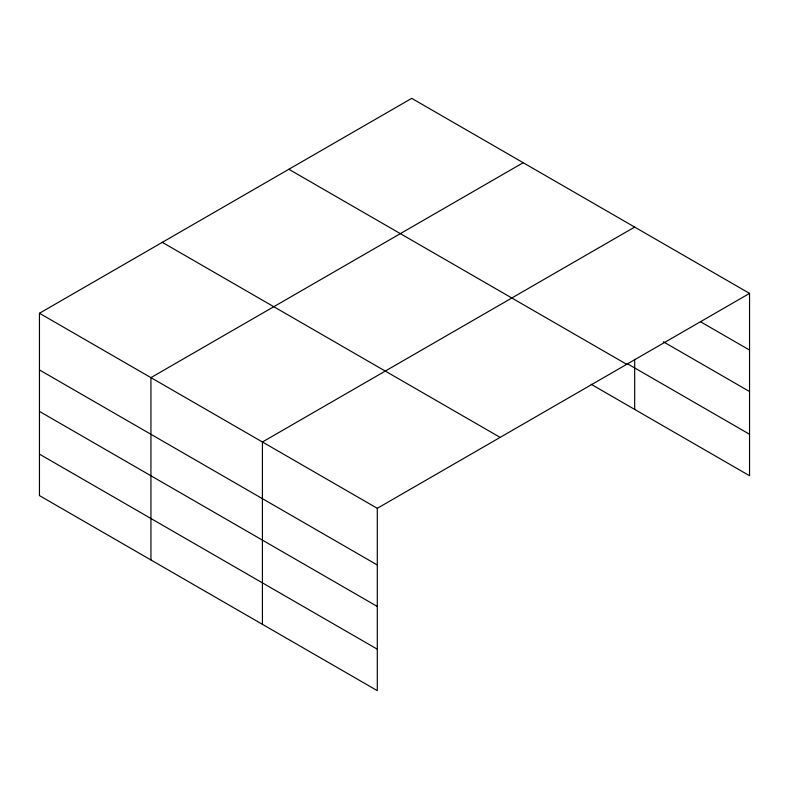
<?xml version="1.0" encoding="UTF-8"?>
<svg xmlns="http://www.w3.org/2000/svg" width="789" height="789" viewBox="0 0 789 789"><rect width="100%" height="100%" fill="white"/><g stroke="black" fill="none" stroke-linecap="round" stroke-linejoin="round"><path stroke-width="1.18" d="M39.45 313.263L377.29 508.313L377.29 690.651L39.45 495.6L39.45 313.263L411.71 98.349L749.55 293.4L749.55 475.737L591.148 384.282M523.196 162.712L150.936 377.635L150.936 559.973M634.681 227.074L262.421 441.998L262.421 624.336M377.29 508.313L749.55 293.4M700.622 321.813L749.55 350.06M663.401 341.795L749.55 391.531M627.255 363.65L749.55 434.266M288.863 169.27L626.703 364.321M162.297 242.341L500.137 437.392M39.45 369.933L377.29 564.983M39.45 411.404L377.29 606.455M39.45 454.129L377.29 649.189M634.681 359.399L634.681 409.412"/></g></svg>
